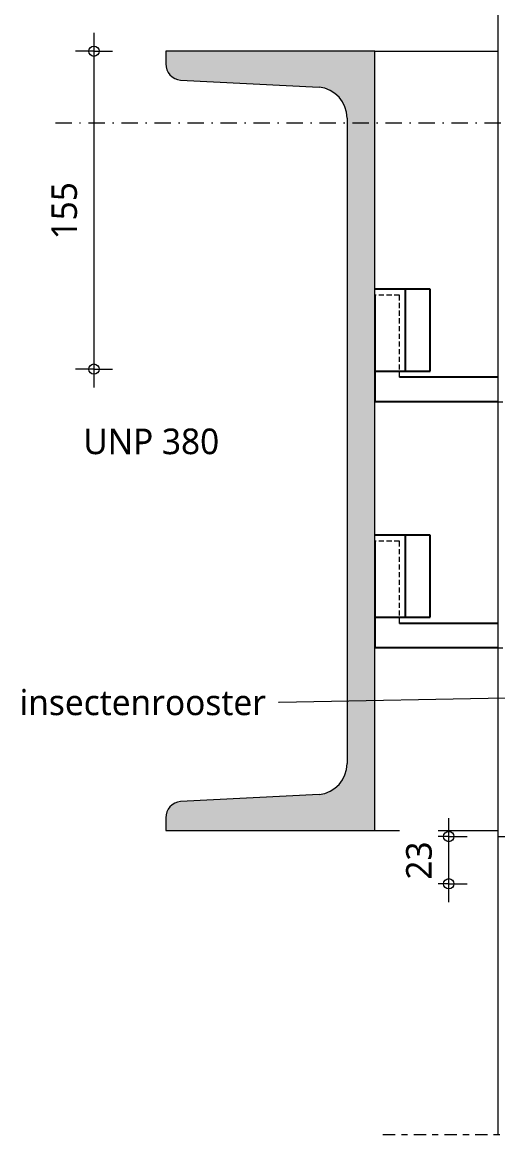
# Model space of a CAD drawing. Header units: millimetres. Extents: x -435 to 27166, y -19117 to 26500.
# Drawn here: x 6948 to 7180, y 21802 to 22345 of the extents above; entities that cross this region are included whole.
import ezdxf

# ---------------------------------------------------------------- set-up
doc = ezdxf.new("R2010")
doc.units = ezdxf.units.MM
for name, pattern in [('MV_center', [15, 6, -3, 3, -3]), ('MV_hidden', [3.75, 2.5, -1.25]), ('MV_stramien', [16, 8, -4, 0, -4])]:
    doc.linetypes.add(name, pattern=pattern)
for name, color, linetype, lineweight in [('A-ANNO-DIMS', 211, 'Continuous', 13), ('A-ANNO-DIMS-5', 211, 'Continuous', 13), ('A-DETL', 90, 'Continuous', 13), ('A-DETL-GENF', 92, 'Continuous', 18), ('G-ANNO-TEXT', 231, 'Continuous', 13)]:
    doc.layers.add(name, color=color, linetype=linetype, lineweight=lineweight)
doc.styles.add('Segoe UI_3', font='segoeui.ttf', dxfattribs={"height": 12.5})
doc.dimstyles.new('2_5_mm_4', dxfattribs={"dimscale": 304.8, "dimtxt": 13.092049, "dimasz": 0.016404, "dimexe": 0.029528, "dimexo": 0.0625, "dimgap": 0.014764, "dimtad": 1, "dimdec": 0, "dimzin": 0, "dimdsep": 46, "dimtxsty": 'Segoe UI_3', "dimblk1": 'DOTBLANK', "dimblk2": 'DOTBLANK', "dimsah": 1, "dimcen": 0.09, "dimdle": 0.029528, "dimazin": 0, "dimtfac": 1, "dimtdec": 4, "dimtix": 1, "dimtmove": 0, "dimatfit": 3, "dimfxl": 0.029528, "dimfxlon": 1, "dimtvp": 1, "dimtfill": 1, "dimtolj": 1, "dimtzin": 0, "dimarcsym": 2})

# ---------------------------------------------------------------- blocks, each defined once
blk = doc.blocks.new('NLRS_00_DI_maskeer - Type 1-4234965-Details Appartement')
at = {"layer": 'A-DETL-GENF', "linetype": 'MV_center'}
blk.add_line((268.67, 0), (-100, 0), dxfattribs=at)
blk = doc.blocks.new('DIMBLOCK271-Details Appartement')
at = {"layer": 'A-ANNO-DIMS-5'}
for p, q in [((7156.42, 21915.74), (7156.42, 21956.74)), ((7156.42, 21947.74), (7147.42, 21947.74)), ((7156.42, 21947.74), (7165.42, 21947.74)), ((7156.42, 21924.74), (7147.42, 21924.74)), ((7156.42, 21924.74), (7165.42, 21924.74))]:
    blk.add_line(p, q, dxfattribs=at)
for centre in [(7156.42, 21947.74), (7156.42, 21924.74)]:
    blk.add_circle(centre, 2.5, dxfattribs=at)
at = {"layer": 'A-ANNO-DIMS-5', "color": 0, "insert": (7135.61, 21926.72), "char_height": 12.5, "width": 22.8516, "attachment_point": 1, "rotation": 90, "line_spacing_factor": 1.142579, "style": 'Segoe UI_3', "bg_fill": 3, "box_fill_scale": 1.25, "bg_fill_color": 9, "bg_fill_true_color": 13158600, "bg_fill_transparency": 0}
blk.add_mtext('23', dxfattribs=at)
blk = doc.blocks.new('_DotBlank')
at = {"color": 0, "linetype": 'ByBlock', "lineweight": -2}
blk.add_line((-0.5, 0), (-1, 0), dxfattribs=at)
blk.add_circle((0, 0), 0.5, dxfattribs=at)
blk = doc.blocks.new('DIMBLOCK273-Details Appartement')
at = {"layer": 'A-ANNO-DIMS-5'}
for p, q in [((6983.34, 22339.74), (6983.34, 22166.74)), ((6983.34, 22330.74), (6974.34, 22330.74)), ((6983.34, 22330.74), (6992.34, 22330.74)), ((6983.34, 22175.74), (6974.34, 22175.74)), ((6983.34, 22175.74), (6992.34, 22175.74))]:
    blk.add_line(p, q, dxfattribs=at)
for centre in [(6983.34, 22330.74), (6983.34, 22175.74)]:
    blk.add_circle(centre, 2.5, dxfattribs=at)
at = {"layer": 'A-ANNO-DIMS-5', "color": 0, "insert": (6962.53, 22238.96), "char_height": 12.5, "width": 34.2774, "attachment_point": 1, "rotation": 90, "line_spacing_factor": 1.142579, "style": 'Segoe UI_3', "bg_fill": 3, "box_fill_scale": 1.25, "bg_fill_color": 9, "bg_fill_true_color": 13158600, "bg_fill_transparency": 0}
blk.add_mtext('155', dxfattribs=at)

msp = doc.modelspace()

# ---------------------------------------------------------------- hatches: boundary and pattern name
at = {"layer": 'A-DETL-GENF'}
msp.add_hatch(color=7, dxfattribs=at).paths.add_polyline_path([(7120.34, 21950.74), (7120.34, 22330.74), (7018.34, 22330.74), (7018.34, 22324.6), (7018.59, 22322.65), (7019.29, 22320.81), (7020.43, 22319.2), (7021.92, 22317.91), (7023.67, 22317.03), (7025.59, 22316.59), (7093.16, 22313.22), (7096.79, 22312.4), (7100.11, 22310.72), (7102.92, 22308.29), (7105.05, 22305.25), (7106.39, 22301.79), (7106.84, 22298.1), (7106.84, 21983.39), (7106.39, 21979.7), (7105.05, 21976.23), (7102.92, 21973.2), (7100.11, 21970.77), (7096.79, 21969.09), (7093.16, 21968.27), (7025.59, 21964.9), (7023.67, 21964.46), (7021.92, 21963.57), (7020.43, 21962.29), (7019.29, 21960.68), (7018.59, 21958.84), (7018.34, 21956.88), (7018.34, 21950.74)])

# ---------------------------------------------------------------- linework, layer by layer
at = {"layer": 'A-DETL', "lineweight": 18}
for p, q in [((7180.34, 22528.24), (7180.34, 21947.74)), ((7120.34, 22330.74), (7018.34, 22330.74)), ((7018.34, 22330.74), (7018.34, 22324.6)), ((7120.34, 21950.74), (7120.34, 22330.74)), ((7025.59, 22316.59), (7093.16, 22313.22)), ((7106.84, 22298.1), (7106.84, 21983.39)), ((7093.16, 21968.27), (7025.59, 21964.9)), ((7018.34, 21956.88), (7018.34, 21950.74)), ((7018.34, 21950.74), (7120.34, 21950.74)), ((7180.34, 21947.74), (7202.34, 21947.74))]:
    msp.add_line(p, q, dxfattribs=at)
at = {"layer": 'A-DETL'}
for p, q in [((7120.34, 22330.74), (7180.34, 22330.74)), ((7120.34, 21950.74), (7180.34, 21950.74)), ((7180.34, 21950.74), (7180.34, 21802.34))]:
    msp.add_line(p, q, dxfattribs=at)
at = {"layer": 'A-DETL', "linetype": 'MV_stramien', "lineweight": 18}
msp.add_line((6964.53, 22295.74), (7387.34, 22295.74), dxfattribs=at)
at = {"layer": 'A-DETL', "lineweight": 25}
for p, q in [((7147.34, 22214.74), (7120.34, 22214.74)), ((7120.34, 22211.74), (7120.34, 22159.74)), ((7135.34, 22174.74), (7135.34, 22214.74)), ((7147.34, 22174.74), (7147.34, 22214.74)), ((7120.34, 22174.74), (7147.34, 22174.74)), ((7180.34, 22171.74), (7132.34, 22171.74)), ((7180.34, 22159.74), (7120.34, 22159.74)), ((7147.34, 22094.74), (7120.34, 22094.74)), ((7135.34, 22054.74), (7135.34, 22094.74)), ((7147.34, 22054.74), (7147.34, 22094.74)), ((7120.34, 22091.74), (7120.34, 22039.74)), ((7120.34, 22054.74), (7147.34, 22054.74)), ((7180.34, 22051.74), (7132.34, 22051.74)), ((7180.34, 22039.74), (7120.34, 22039.74))]:
    msp.add_line(p, q, dxfattribs=at)
at = {"layer": 'A-DETL', "linetype": 'MV_hidden', "lineweight": 18}
for p, q in [((7132.34, 22211.74), (7120.34, 22211.74)), ((7132.34, 22171.74), (7132.34, 22211.74)), ((7180.34, 22159.74), (7202.34, 22159.74)), ((7132.34, 22091.74), (7120.34, 22091.74)), ((7132.34, 22051.74), (7132.34, 22091.74)), ((7180.34, 22039.74), (7202.34, 22039.74))]:
    msp.add_line(p, q, dxfattribs=at)
at = {"layer": 'A-DETL', "lineweight": 18}
for centre, radius, start, end in [((7026.4, 22324.6), 8.05, 180, 264.28), ((7091.65, 22298.1), 15.19, 0, 84.28), ((7091.65, 21983.39), 15.19, 275.72, 0), ((7026.4, 21956.88), 8.05, 95.72, 180)]:
    msp.add_arc(centre, radius, start, end, dxfattribs=at)
at = {"layer": 'G-ANNO-TEXT', "color": 250}
for p, q in [((7073.63, 22013.21), (7073.31, 22013.21)), ((7220.76, 22015.86), (7073.63, 22013.21))]:
    msp.add_line(p, q, dxfattribs=at)

# ---------------------------------------------------------------- block references
at = {"layer": 'A-DETL-GENF', "linetype": 'MV_center'}
msp.add_blockref('NLRS_00_DI_maskeer - Type 1-4234965-Details Appartement', (7221.67, 21802.34), dxfattribs=at)

# ---------------------------------------------------------------- texts
at = {"layer": 'G-ANNO-TEXT', "color": 7, "char_height": 12.5, "attachment_point": 1, "style": 'Segoe UI_3'}
for s, insert, width in [('UNP 380', (6978.15, 22146.73), 83.3755), ('insectenrooster', (6947.08, 22019.46), 143.9029)]:
    msp.add_mtext(s, dxfattribs=dict(at, insert=insert, width=width))

# ---------------------------------------------------------------- next in the draw order: dimensions: what is measured, and where the dimension line sits
at = {"layer": 'A-ANNO-DIMS'}
for base, p1, p2, override, picture, middle in [((6983.34, 22175.74), (6992.34, 22330.74), (6992.34, 22175.74), {"dimpost": '<>', "dimfxl": 155.000031}, 'DIMBLOCK273-Details Appartement', (6972.34, 22253.24)), ((7156.42, 21947.74), (7165.42, 21924.74), (7165.42, 21947.74), {"dimpost": '<>', "dimfxl": 23}, 'DIMBLOCK271-Details Appartement', (7145.46, 21936.24))]:
    dim = msp.add_linear_dim(base=base, p1=p1, p2=p2, angle=90, dimstyle='2_5_mm_4', override=override, dxfattribs=at)
    dim.commit()
    dim.dimension.update_dxf_attribs({"geometry": picture, "text_midpoint": middle})

doc.saveas('drawing.dxf')
